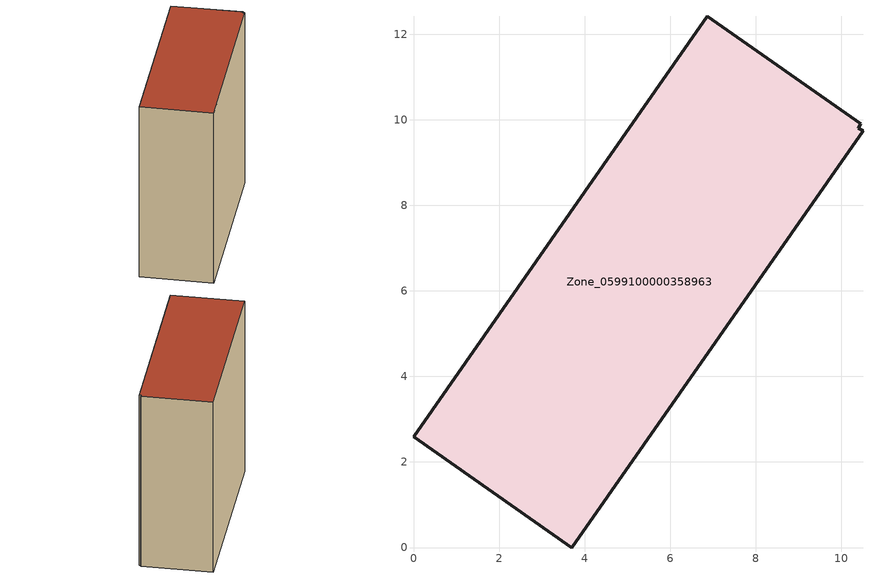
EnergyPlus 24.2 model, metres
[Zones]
Zone_0599100000358963
 floor ground (C_G): 0,2.59 6.86,12.41 10.46,9.9 10.39,9.8 10.51,9.74 3.7,0 z3.37
 wall outside (C_F): 6.86,12.41 0,2.59 3.7,0 10.51,9.74 10.39,9.8 10.46,9.9 6.86,12.41 z3.37:15.18
 roof outside (C_R): 0,2.59 3.7,0 10.51,9.74 10.39,9.8 10.46,9.9 6.86,12.41 z15.18
[BUILDING]
Pand.0599100000358963: North Axis=0; Terrain=City; Loads Convergence Tolerance Value=0.04; Temperature Convergence Tolerance Value=0.4; Solar Distribution=FullExterior; Maximum Number of Warmup Days=25; Minimum Number of Warmup Days=1
[Site:Location]
Rotterdam.The.Hague.AP_ZH_NLD Design_Conditions: Latitude=51.96; Longitude=4.45; Time Zone=1; Elevation=-4.5
[SITE:GROUNDTEMPERATURE:BUILDINGSURFACE]
18, 18, 18, 18, 18, 18, 18, 18, 18, 18, 18, 18
[MATERIAL] Thermal Absorptance=0.9; Solar Absorptance=0.7; Visible Absorptance=0.7
Name | Roughness | Thickness | Conductivity | Density | Specific Heat
G.TI.1992-2005 | MediumSmooth | 0.15 | 0.06 | 540 | 1210
F.TI.1992-2005 | Rough | 0.3 | 0.12 | 1920 | 840
R.TI.1992-2005 | MediumRough | 0.2 | 0.08 | 1500 | 1000
[CONSTRUCTION]
C_G: G.TI.1992-2005
C_F: F.TI.1992-2005
C_R: R.TI.1992-2005
[ZONE]
Zone_0599100000358963: Type=1; Multiplier=1; Ceiling Height=Autocalculate; Volume=Autocalculate; Floor Area=autocalculate; Part of Total Floor Area=Yes
[ZONEINFILTRATION:DESIGNFLOWRATE]
Infil_Zone_0599100000358963: Zone or ZoneList or Space or SpaceList=Zone_0599100000358963; Schedule=AlwaysOn; Design Flow Rate Calculation Method=Flow/Area; Flow Rate per Floor Area=0.0015; Constant Term Coefficient=1; Temperature Term Coefficient=0; Velocity Term Coefficient=0; Velocity Squared Term Coefficient=0
[HVACTEMPLATE:ZONE:IDEALLOADSAIRSYSTEM]
Zone_0599100000358963: Maximum Heating Supply Air Temperature=50; Minimum Cooling Supply Air Temperature=13; Maximum Heating Supply Air Humidity Ratio=0.0156; Minimum Cooling Supply Air Humidity Ratio=0.0077; Heating Limit=NoLimit; Cooling Limit=NoLimit; Dehumidification Control Type=ConstantSensibleHeatRatio; Cooling Sensible Heat Ratio=0.7; Dehumidification Setpoint=60; Humidification Control Type=None; Humidification Setpoint=30; Outdoor Air Method=None; Outdoor Air Flow Rate per Person=0.00944; Outdoor Air Flow Rate per Zone Floor Area=0; Outdoor Air Flow Rate per Zone=0; Demand Controlled Ventilation Type=None; Outdoor Air Economizer Type=NoEconomizer; Heat Recovery Type=None; Sensible Heat Recovery Effectiveness=0.7; Latent Heat Recovery Effectiveness=0.65
[ZONECONTROL:THERMOSTAT]
ThermostatControl_Zone_0599100000358963: Zone or ZoneList=Zone_0599100000358963; Control Type Schedule=DualSetpointControlType; Control 1=Thermostat_Zone_0599100000358963; Temperature Difference Between Cutout And Setpoint=0
[THERMOSTATSETPOINT:DUALSETPOINT]
Thermostat_Zone_0599100000358963: Heating Setpoint Temperature Schedule=HeatingSetpoint_Zone_0599100000358963; Cooling Setpoint Temperature Schedule=CoolingSetpoint_Zone_0599100000358963
[SCHEDULE:COMPACT]
HeatingSetpoint_Zone_0599100000358963: Through: 12/31, For: AllDays, Until: 24:00, 21
CoolingSetpoint_Zone_0599100000358963: Through: 12/31, For: AllDays, Until: 24:00, 24
DualSetpointControlType: Through: 12/31, For: AllDays, Until: 24:00, 4
AlwaysOn: Through: 12/31, For: AllDays, Until: 24:00, 1
